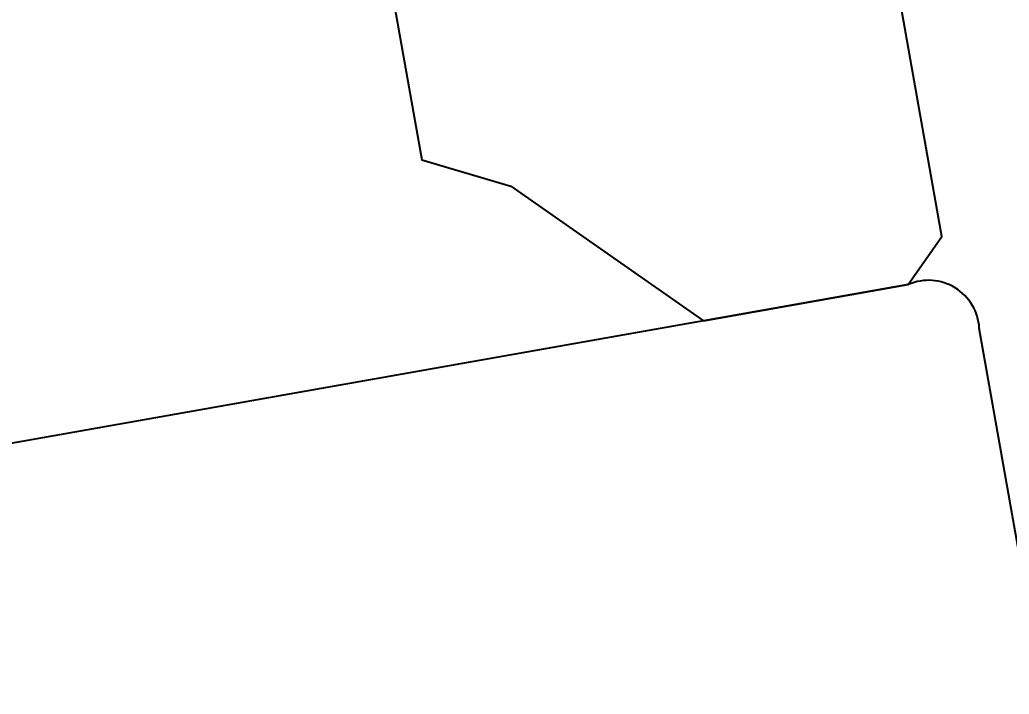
# Model space of a CAD drawing. Header units: millimetres. Extents: x 0 to 8967983, y -224399 to 13801.
# Drawn here: x 69264.29 to 69270.09, y -193829.75 to -193825.79 of the extents above; entities that cross this region are included whole.
import ezdxf
from ezdxf import colors
from ezdxf.entities.mleader import LeaderData, LeaderLine
from ezdxf.math import Vec2, Vec3

# ---------------------------------------------------------------- set-up
doc = ezdxf.new("R2010")
doc.units = ezdxf.units.MM
doc.header["$LTSCALE"] = 10
doc.layers.add('Архитектура', color=251, linetype='Continuous')
doc.layers.get('0').off()
doc.layers.get('0').freeze()
doc.styles.add('ISOCPEUR', font='isocpeur.TTF', dxfattribs={"width": 0.7})

# ---------------------------------------------------------------- blocks, each defined once
blk = doc.blocks.new('_DOTSMALL')
at = {"color": 0, "linetype": 'ByBlock', "const_width": 0.5}
blk.add_lwpolyline([(-0.0625, 0, 1), (0.0625, 0, 1)], format="xyb", close=True, dxfattribs=at)

msp = doc.modelspace()

# ---------------------------------------------------------------- linework, layer by layer
at = {"layer": 'Архитектура', "lineweight": 25, "transparency": 33554684}
msp.add_lwpolyline([(69265.0738, -193817.7309), (69265.5966, -193817.8859), (69265.1802, -193818.3311), (69265.393, -193819.5317), (69265.9158, -193819.6867), (69265.4781, -193820.0119), (69265.7121, -193821.3324), (69266.2349, -193821.4874), (69265.7972, -193821.8126), (69266.01, -193823.0132), (69266.5541, -193823.2882), (69266.1164, -193823.6134), (69266.3292, -193824.8139), (69266.852, -193824.9689), (69266.4356, -193825.4142), (69266.6483, -193826.6147), (69267.1711, -193826.7697), (69268.3017, -193827.5599), (69269.5023, -193827.3471), (69269.6998, -193827.0644), (69264.5081, -193797.7719)], dxfattribs=at)
msp.add_lwpolyline([(69265.0738, -193817.7309), (69265.5966, -193817.8859), (69265.1802, -193818.3311), (69265.393, -193819.5317), (69265.9158, -193819.6867), (69265.4781, -193820.0119), (69265.7121, -193821.3324), (69266.2349, -193821.4874), (69265.7972, -193821.8126), (69266.01, -193823.0132), (69266.5541, -193823.2882), (69266.1164, -193823.6134), (69266.3292, -193824.8139), (69266.852, -193824.9689), (69266.4356, -193825.4142), (69266.6483, -193826.6147), (69267.1711, -193826.7697), (69268.3017, -193827.5599), (69269.5023, -193827.3471), (69269.6998, -193827.0644), (69264.5081, -193797.7719)], dxfattribs=at)
msp.add_lwpolyline([(69265.0738, -193817.7309), (69265.5966, -193817.8859), (69265.1802, -193818.3311), (69265.393, -193819.5317), (69265.9158, -193819.6867), (69265.4781, -193820.0119), (69265.7121, -193821.3324), (69266.2349, -193821.4874), (69265.7972, -193821.8126), (69266.01, -193823.0132), (69266.5541, -193823.2882), (69266.1164, -193823.6134), (69266.3292, -193824.8139), (69266.852, -193824.9689), (69266.4356, -193825.4142), (69266.6483, -193826.6147), (69267.1711, -193826.7697), (69268.3017, -193827.5599), (69269.5023, -193827.3471), (69269.6998, -193827.0644), (69264.5081, -193797.7719)], dxfattribs=at)
msp.add_lwpolyline([(69265.0738, -193817.7309), (69265.5966, -193817.8859), (69265.1802, -193818.3311), (69265.393, -193819.5317), (69265.9158, -193819.6867), (69265.4781, -193820.0119), (69265.7121, -193821.3324), (69266.2349, -193821.4874), (69265.7972, -193821.8126), (69266.01, -193823.0132), (69266.5541, -193823.2882), (69266.1164, -193823.6134), (69266.3292, -193824.8139), (69266.852, -193824.9689), (69266.4356, -193825.4142), (69266.6483, -193826.6147), (69267.1711, -193826.7697), (69268.3017, -193827.5599), (69269.5023, -193827.3471), (69269.6998, -193827.0644), (69264.5081, -193797.7719)], dxfattribs=at)
msp.add_lwpolyline([(69265.0738, -193817.7309), (69265.5966, -193817.8859), (69265.1802, -193818.3311), (69265.393, -193819.5317), (69265.9158, -193819.6867), (69265.4781, -193820.0119), (69265.7121, -193821.3324), (69266.2349, -193821.4874), (69265.7972, -193821.8126), (69266.01, -193823.0132), (69266.5541, -193823.2882), (69266.1164, -193823.6134), (69266.3292, -193824.8139), (69266.852, -193824.9689), (69266.4356, -193825.4142), (69266.6483, -193826.6147), (69267.1711, -193826.7697), (69268.3017, -193827.5599), (69269.5023, -193827.3471), (69269.6998, -193827.0644), (69264.5081, -193797.7719)], dxfattribs=at)
msp.add_lwpolyline([(69265.0738, -193817.7309), (69265.5966, -193817.8859), (69265.1802, -193818.3311), (69265.393, -193819.5317), (69265.9158, -193819.6867), (69265.4781, -193820.0119), (69265.7121, -193821.3324), (69266.2349, -193821.4874), (69265.7972, -193821.8126), (69266.01, -193823.0132), (69266.5541, -193823.2882), (69266.1164, -193823.6134), (69266.3292, -193824.8139), (69266.852, -193824.9689), (69266.4356, -193825.4142), (69266.6483, -193826.6147), (69267.1711, -193826.7697), (69268.3017, -193827.5599), (69269.5023, -193827.3471), (69269.6998, -193827.0644), (69264.5081, -193797.7719)], dxfattribs=at)
msp.add_lwpolyline([(69265.0738, -193817.7309), (69265.5966, -193817.8859), (69265.1802, -193818.3311), (69265.393, -193819.5317), (69265.9158, -193819.6867), (69265.4781, -193820.0119), (69265.7121, -193821.3324), (69266.2349, -193821.4874), (69265.7972, -193821.8126), (69266.01, -193823.0132), (69266.5541, -193823.2882), (69266.1164, -193823.6134), (69266.3292, -193824.8139), (69266.852, -193824.9689), (69266.4356, -193825.4142), (69266.6483, -193826.6147), (69267.1711, -193826.7697), (69268.3017, -193827.5599), (69269.5023, -193827.3471), (69269.6998, -193827.0644), (69264.5081, -193797.7719)], dxfattribs=at)
msp.add_lwpolyline([(69265.0738, -193817.7309), (69265.5966, -193817.8859), (69265.1802, -193818.3311), (69265.393, -193819.5317), (69265.9158, -193819.6867), (69265.4781, -193820.0119), (69265.7121, -193821.3324), (69266.2349, -193821.4874), (69265.7972, -193821.8126), (69266.01, -193823.0132), (69266.5541, -193823.2882), (69266.1164, -193823.6134), (69266.3292, -193824.8139), (69266.852, -193824.9689), (69266.4356, -193825.4142), (69266.6483, -193826.6147), (69267.1711, -193826.7697), (69268.3017, -193827.5599), (69269.5023, -193827.3471), (69269.6998, -193827.0644), (69264.5081, -193797.7719)], dxfattribs=at)
msp.add_lwpolyline([(69265.0738, -193817.7309), (69265.5966, -193817.8859), (69265.1802, -193818.3311), (69265.393, -193819.5317), (69265.9158, -193819.6867), (69265.4781, -193820.0119), (69265.7121, -193821.3324), (69266.2349, -193821.4874), (69265.7972, -193821.8126), (69266.01, -193823.0132), (69266.5541, -193823.2882), (69266.1164, -193823.6134), (69266.3292, -193824.8139), (69266.852, -193824.9689), (69266.4356, -193825.4142), (69266.6483, -193826.6147), (69267.1711, -193826.7697), (69268.3017, -193827.5599), (69269.5023, -193827.3471), (69269.6998, -193827.0644), (69264.5081, -193797.7719)], dxfattribs=at)
msp.add_lwpolyline([(69265.0738, -193817.7309), (69265.5966, -193817.8859), (69265.1802, -193818.3311), (69265.393, -193819.5317), (69265.9158, -193819.6867), (69265.4781, -193820.0119), (69265.7121, -193821.3324), (69266.2349, -193821.4874), (69265.7972, -193821.8126), (69266.01, -193823.0132), (69266.5541, -193823.2882), (69266.1164, -193823.6134), (69266.3292, -193824.8139), (69266.852, -193824.9689), (69266.4356, -193825.4142), (69266.6483, -193826.6147), (69267.1711, -193826.7697), (69268.3017, -193827.5599), (69269.5023, -193827.3471), (69269.6998, -193827.0644), (69264.5081, -193797.7719)], dxfattribs=at)
msp.add_lwpolyline([(69265.0738, -193817.7309), (69265.5966, -193817.8859), (69265.1802, -193818.3311), (69265.393, -193819.5317), (69265.9158, -193819.6867), (69265.4781, -193820.0119), (69265.7121, -193821.3324), (69266.2349, -193821.4874), (69265.7972, -193821.8126), (69266.01, -193823.0132), (69266.5541, -193823.2882), (69266.1164, -193823.6134), (69266.3292, -193824.8139), (69266.852, -193824.9689), (69266.4356, -193825.4142), (69266.6483, -193826.6147), (69267.1711, -193826.7697), (69268.3017, -193827.5599), (69269.5023, -193827.3471), (69269.6998, -193827.0644), (69264.5081, -193797.7719)], dxfattribs=at)
msp.add_lwpolyline([(69265.0738, -193817.7309), (69265.5966, -193817.8859), (69265.1802, -193818.3311), (69265.393, -193819.5317), (69265.9158, -193819.6867), (69265.4781, -193820.0119), (69265.7121, -193821.3324), (69266.2349, -193821.4874), (69265.7972, -193821.8126), (69266.01, -193823.0132), (69266.5541, -193823.2882), (69266.1164, -193823.6134), (69266.3292, -193824.8139), (69266.852, -193824.9689), (69266.4356, -193825.4142), (69266.6483, -193826.6147), (69267.1711, -193826.7697), (69268.3017, -193827.5599), (69269.5023, -193827.3471), (69269.6998, -193827.0644), (69264.5081, -193797.7719)], dxfattribs=at)
msp.add_lwpolyline([(69265.0738, -193817.7309), (69265.5966, -193817.8859), (69265.1802, -193818.3311), (69265.393, -193819.5317), (69265.9158, -193819.6867), (69265.4781, -193820.0119), (69265.7121, -193821.3324), (69266.2349, -193821.4874), (69265.7972, -193821.8126), (69266.01, -193823.0132), (69266.5541, -193823.2882), (69266.1164, -193823.6134), (69266.3292, -193824.8139), (69266.852, -193824.9689), (69266.4356, -193825.4142), (69266.6483, -193826.6147), (69267.1711, -193826.7697), (69268.3017, -193827.5599), (69269.5023, -193827.3471), (69269.6998, -193827.0644), (69264.5081, -193797.7719)], dxfattribs=at)
msp.add_lwpolyline([(69265.0738, -193817.7309), (69265.5966, -193817.8859), (69265.1802, -193818.3311), (69265.393, -193819.5317), (69265.9158, -193819.6867), (69265.4781, -193820.0119), (69265.7121, -193821.3324), (69266.2349, -193821.4874), (69265.7972, -193821.8126), (69266.01, -193823.0132), (69266.5541, -193823.2882), (69266.1164, -193823.6134), (69266.3292, -193824.8139), (69266.852, -193824.9689), (69266.4356, -193825.4142), (69266.6483, -193826.6147), (69267.1711, -193826.7697), (69268.3017, -193827.5599), (69269.5023, -193827.3471), (69269.6998, -193827.0644), (69264.5081, -193797.7719)], dxfattribs=at)
msp.add_lwpolyline([(69265.0738, -193817.7309), (69265.5966, -193817.8859), (69265.1802, -193818.3311), (69265.393, -193819.5317), (69265.9158, -193819.6867), (69265.4781, -193820.0119), (69265.7121, -193821.3324), (69266.2349, -193821.4874), (69265.7972, -193821.8126), (69266.01, -193823.0132), (69266.5541, -193823.2882), (69266.1164, -193823.6134), (69266.3292, -193824.8139), (69266.852, -193824.9689), (69266.4356, -193825.4142), (69266.6483, -193826.6147), (69267.1711, -193826.7697), (69268.3017, -193827.5599), (69269.5023, -193827.3471), (69269.6998, -193827.0644), (69264.5081, -193797.7719)], dxfattribs=at)
msp.add_lwpolyline([(69265.0738, -193817.7309), (69265.5966, -193817.8859), (69265.1802, -193818.3311), (69265.393, -193819.5317), (69265.9158, -193819.6867), (69265.4781, -193820.0119), (69265.7121, -193821.3324), (69266.2349, -193821.4874), (69265.7972, -193821.8126), (69266.01, -193823.0132), (69266.5541, -193823.2882), (69266.1164, -193823.6134), (69266.3292, -193824.8139), (69266.852, -193824.9689), (69266.4356, -193825.4142), (69266.6483, -193826.6147), (69267.1711, -193826.7697), (69268.3017, -193827.5599), (69269.5023, -193827.3471), (69269.6998, -193827.0644), (69264.5081, -193797.7719)], dxfattribs=at)
msp.add_lwpolyline([(69265.0738, -193817.7309), (69265.5966, -193817.8859), (69265.1802, -193818.3311), (69265.393, -193819.5317), (69265.9158, -193819.6867), (69265.4781, -193820.0119), (69265.7121, -193821.3324), (69266.2349, -193821.4874), (69265.7972, -193821.8126), (69266.01, -193823.0132), (69266.5541, -193823.2882), (69266.1164, -193823.6134), (69266.3292, -193824.8139), (69266.852, -193824.9689), (69266.4356, -193825.4142), (69266.6483, -193826.6147), (69267.1711, -193826.7697), (69268.3017, -193827.5599), (69269.5023, -193827.3471), (69269.6998, -193827.0644), (69264.5081, -193797.7719)], dxfattribs=at)
msp.add_lwpolyline([(69265.0738, -193817.7309), (69265.5966, -193817.8859), (69265.1802, -193818.3311), (69265.393, -193819.5317), (69265.9158, -193819.6867), (69265.4781, -193820.0119), (69265.7121, -193821.3324), (69266.2349, -193821.4874), (69265.7972, -193821.8126), (69266.01, -193823.0132), (69266.5541, -193823.2882), (69266.1164, -193823.6134), (69266.3292, -193824.8139), (69266.852, -193824.9689), (69266.4356, -193825.4142), (69266.6483, -193826.6147), (69267.1711, -193826.7697), (69268.3017, -193827.5599), (69269.5023, -193827.3471), (69269.6998, -193827.0644), (69264.5081, -193797.7719)], dxfattribs=at)
msp.add_lwpolyline([(69265.0738, -193817.7309), (69265.5966, -193817.8859), (69265.1802, -193818.3311), (69265.393, -193819.5317), (69265.9158, -193819.6867), (69265.4781, -193820.0119), (69265.7121, -193821.3324), (69266.2349, -193821.4874), (69265.7972, -193821.8126), (69266.01, -193823.0132), (69266.5541, -193823.2882), (69266.1164, -193823.6134), (69266.3292, -193824.8139), (69266.852, -193824.9689), (69266.4356, -193825.4142), (69266.6483, -193826.6147), (69267.1711, -193826.7697), (69268.3017, -193827.5599), (69269.5023, -193827.3471), (69269.6998, -193827.0644), (69264.5081, -193797.7719)], dxfattribs=at)
msp.add_lwpolyline([(69265.0738, -193817.7309), (69265.5966, -193817.8859), (69265.1802, -193818.3311), (69265.393, -193819.5317), (69265.9158, -193819.6867), (69265.4781, -193820.0119), (69265.7121, -193821.3324), (69266.2349, -193821.4874), (69265.7972, -193821.8126), (69266.01, -193823.0132), (69266.5541, -193823.2882), (69266.1164, -193823.6134), (69266.3292, -193824.8139), (69266.852, -193824.9689), (69266.4356, -193825.4142), (69266.6483, -193826.6147), (69267.1711, -193826.7697), (69268.3017, -193827.5599), (69269.5023, -193827.3471), (69269.6998, -193827.0644), (69264.5081, -193797.7719)], dxfattribs=at)
msp.add_lwpolyline([(69265.0738, -193817.7309), (69265.5966, -193817.8859), (69265.1802, -193818.3311), (69265.393, -193819.5317), (69265.9158, -193819.6867), (69265.4781, -193820.0119), (69265.7121, -193821.3324), (69266.2349, -193821.4874), (69265.7972, -193821.8126), (69266.01, -193823.0132), (69266.5541, -193823.2882), (69266.1164, -193823.6134), (69266.3292, -193824.8139), (69266.852, -193824.9689), (69266.4356, -193825.4142), (69266.6483, -193826.6147), (69267.1711, -193826.7697), (69268.3017, -193827.5599), (69269.5023, -193827.3471), (69269.6998, -193827.0644), (69264.5081, -193797.7719)], dxfattribs=at)
msp.add_lwpolyline([(69265.0738, -193817.7309), (69265.5966, -193817.8859), (69265.1802, -193818.3311), (69265.393, -193819.5317), (69265.9158, -193819.6867), (69265.4781, -193820.0119), (69265.7121, -193821.3324), (69266.2349, -193821.4874), (69265.7972, -193821.8126), (69266.01, -193823.0132), (69266.5541, -193823.2882), (69266.1164, -193823.6134), (69266.3292, -193824.8139), (69266.852, -193824.9689), (69266.4356, -193825.4142), (69266.6483, -193826.6147), (69267.1711, -193826.7697), (69268.3017, -193827.5599), (69269.5023, -193827.3471), (69269.6998, -193827.0644), (69264.5081, -193797.7719)], dxfattribs=at)
msp.add_lwpolyline([(69265.0738, -193817.7309), (69265.5966, -193817.8859), (69265.1802, -193818.3311), (69265.393, -193819.5317), (69265.9158, -193819.6867), (69265.4781, -193820.0119), (69265.7121, -193821.3324), (69266.2349, -193821.4874), (69265.7972, -193821.8126), (69266.01, -193823.0132), (69266.5541, -193823.2882), (69266.1164, -193823.6134), (69266.3292, -193824.8139), (69266.852, -193824.9689), (69266.4356, -193825.4142), (69266.6483, -193826.6147), (69267.1711, -193826.7697), (69268.3017, -193827.5599), (69269.5023, -193827.3471), (69269.6998, -193827.0644), (69264.5081, -193797.7719)], dxfattribs=at)
msp.add_lwpolyline([(69265.0738, -193817.7309), (69265.5966, -193817.8859), (69265.1802, -193818.3311), (69265.393, -193819.5317), (69265.9158, -193819.6867), (69265.4781, -193820.0119), (69265.7121, -193821.3324), (69266.2349, -193821.4874), (69265.7972, -193821.8126), (69266.01, -193823.0132), (69266.5541, -193823.2882), (69266.1164, -193823.6134), (69266.3292, -193824.8139), (69266.852, -193824.9689), (69266.4356, -193825.4142), (69266.6483, -193826.6147), (69267.1711, -193826.7697), (69268.3017, -193827.5599), (69269.5023, -193827.3471), (69269.6998, -193827.0644), (69264.5081, -193797.7719)], dxfattribs=at)
msp.add_lwpolyline([(69265.0738, -193817.7309), (69265.5966, -193817.8859), (69265.1802, -193818.3311), (69265.393, -193819.5317), (69265.9158, -193819.6867), (69265.4781, -193820.0119), (69265.7121, -193821.3324), (69266.2349, -193821.4874), (69265.7972, -193821.8126), (69266.01, -193823.0132), (69266.5541, -193823.2882), (69266.1164, -193823.6134), (69266.3292, -193824.8139), (69266.852, -193824.9689), (69266.4356, -193825.4142), (69266.6483, -193826.6147), (69267.1711, -193826.7697), (69268.3017, -193827.5599), (69269.5023, -193827.3471), (69269.6998, -193827.0644), (69264.5081, -193797.7719)], dxfattribs=at)
msp.add_lwpolyline([(69265.0738, -193817.7309), (69265.5966, -193817.8859), (69265.1802, -193818.3311), (69265.393, -193819.5317), (69265.9158, -193819.6867), (69265.4781, -193820.0119), (69265.7121, -193821.3324), (69266.2349, -193821.4874), (69265.7972, -193821.8126), (69266.01, -193823.0132), (69266.5541, -193823.2882), (69266.1164, -193823.6134), (69266.3292, -193824.8139), (69266.852, -193824.9689), (69266.4356, -193825.4142), (69266.6483, -193826.6147), (69267.1711, -193826.7697), (69268.3017, -193827.5599), (69269.5023, -193827.3471), (69269.6998, -193827.0644), (69264.5081, -193797.7719)], dxfattribs=at)
msp.add_lwpolyline([(69265.0738, -193817.7309), (69265.5966, -193817.8859), (69265.1802, -193818.3311), (69265.393, -193819.5317), (69265.9158, -193819.6867), (69265.4781, -193820.0119), (69265.7121, -193821.3324), (69266.2349, -193821.4874), (69265.7972, -193821.8126), (69266.01, -193823.0132), (69266.5541, -193823.2882), (69266.1164, -193823.6134), (69266.3292, -193824.8139), (69266.852, -193824.9689), (69266.4356, -193825.4142), (69266.6483, -193826.6147), (69267.1711, -193826.7697), (69268.3017, -193827.5599), (69269.5023, -193827.3471), (69269.6998, -193827.0644), (69264.5081, -193797.7719)], dxfattribs=at)
msp.add_lwpolyline([(69265.0738, -193817.7309), (69265.5966, -193817.8859), (69265.1802, -193818.3311), (69265.393, -193819.5317), (69265.9158, -193819.6867), (69265.4781, -193820.0119), (69265.7121, -193821.3324), (69266.2349, -193821.4874), (69265.7972, -193821.8126), (69266.01, -193823.0132), (69266.5541, -193823.2882), (69266.1164, -193823.6134), (69266.3292, -193824.8139), (69266.852, -193824.9689), (69266.4356, -193825.4142), (69266.6483, -193826.6147), (69267.1711, -193826.7697), (69268.3017, -193827.5599), (69269.5023, -193827.3471), (69269.6998, -193827.0644), (69264.5081, -193797.7719)], dxfattribs=at)
msp.add_lwpolyline([(69265.0738, -193817.7309), (69265.5966, -193817.8859), (69265.1802, -193818.3311), (69265.393, -193819.5317), (69265.9158, -193819.6867), (69265.4781, -193820.0119), (69265.7121, -193821.3324), (69266.2349, -193821.4874), (69265.7972, -193821.8126), (69266.01, -193823.0132), (69266.5541, -193823.2882), (69266.1164, -193823.6134), (69266.3292, -193824.8139), (69266.852, -193824.9689), (69266.4356, -193825.4142), (69266.6483, -193826.6147), (69267.1711, -193826.7697), (69268.3017, -193827.5599), (69269.5023, -193827.3471), (69269.6998, -193827.0644), (69264.5081, -193797.7719)], dxfattribs=at)
msp.add_lwpolyline([(69265.0738, -193817.7309), (69265.5966, -193817.8859), (69265.1802, -193818.3311), (69265.393, -193819.5317), (69265.9158, -193819.6867), (69265.4781, -193820.0119), (69265.7121, -193821.3324), (69266.2349, -193821.4874), (69265.7972, -193821.8126), (69266.01, -193823.0132), (69266.5541, -193823.2882), (69266.1164, -193823.6134), (69266.3292, -193824.8139), (69266.852, -193824.9689), (69266.4356, -193825.4142), (69266.6483, -193826.6147), (69267.1711, -193826.7697), (69268.3017, -193827.5599), (69269.5023, -193827.3471), (69269.6998, -193827.0644), (69264.5081, -193797.7719)], dxfattribs=at)
msp.add_lwpolyline([(69265.0738, -193817.7309), (69265.5966, -193817.8859), (69265.1802, -193818.3311), (69265.393, -193819.5317), (69265.9158, -193819.6867), (69265.4781, -193820.0119), (69265.7121, -193821.3324), (69266.2349, -193821.4874), (69265.7972, -193821.8126), (69266.01, -193823.0132), (69266.5541, -193823.2882), (69266.1164, -193823.6134), (69266.3292, -193824.8139), (69266.852, -193824.9689), (69266.4356, -193825.4142), (69266.6483, -193826.6147), (69267.1711, -193826.7697), (69268.3017, -193827.5599), (69269.5023, -193827.3471), (69269.6998, -193827.0644), (69264.5081, -193797.7719)], dxfattribs=at)
msp.add_lwpolyline([(69265.0738, -193817.7309), (69265.5966, -193817.8859), (69265.1802, -193818.3311), (69265.393, -193819.5317), (69265.9158, -193819.6867), (69265.4781, -193820.0119), (69265.7121, -193821.3324), (69266.2349, -193821.4874), (69265.7972, -193821.8126), (69266.01, -193823.0132), (69266.5541, -193823.2882), (69266.1164, -193823.6134), (69266.3292, -193824.8139), (69266.852, -193824.9689), (69266.4356, -193825.4142), (69266.6483, -193826.6147), (69267.1711, -193826.7697), (69268.3017, -193827.5599), (69269.5023, -193827.3471), (69269.6998, -193827.0644), (69264.5081, -193797.7719)], dxfattribs=at)
msp.add_lwpolyline([(69265.0738, -193817.7309), (69265.5966, -193817.8859), (69265.1802, -193818.3311), (69265.393, -193819.5317), (69265.9158, -193819.6867), (69265.4781, -193820.0119), (69265.7121, -193821.3324), (69266.2349, -193821.4874), (69265.7972, -193821.8126), (69266.01, -193823.0132), (69266.5541, -193823.2882), (69266.1164, -193823.6134), (69266.3292, -193824.8139), (69266.852, -193824.9689), (69266.4356, -193825.4142), (69266.6483, -193826.6147), (69267.1711, -193826.7697), (69268.3017, -193827.5599), (69269.5023, -193827.3471), (69269.6998, -193827.0644), (69264.5081, -193797.7719)], dxfattribs=at)
msp.add_lwpolyline([(69265.0738, -193817.7309), (69265.5966, -193817.8859), (69265.1802, -193818.3311), (69265.393, -193819.5317), (69265.9158, -193819.6867), (69265.4781, -193820.0119), (69265.7121, -193821.3324), (69266.2349, -193821.4874), (69265.7972, -193821.8126), (69266.01, -193823.0132), (69266.5541, -193823.2882), (69266.1164, -193823.6134), (69266.3292, -193824.8139), (69266.852, -193824.9689), (69266.4356, -193825.4142), (69266.6483, -193826.6147), (69267.1711, -193826.7697), (69268.3017, -193827.5599), (69269.5023, -193827.3471), (69269.6998, -193827.0644), (69264.5081, -193797.7719)], dxfattribs=at)
msp.add_lwpolyline([(69265.0738, -193817.7309), (69265.5966, -193817.8859), (69265.1802, -193818.3311), (69265.393, -193819.5317), (69265.9158, -193819.6867), (69265.4781, -193820.0119), (69265.7121, -193821.3324), (69266.2349, -193821.4874), (69265.7972, -193821.8126), (69266.01, -193823.0132), (69266.5541, -193823.2882), (69266.1164, -193823.6134), (69266.3292, -193824.8139), (69266.852, -193824.9689), (69266.4356, -193825.4142), (69266.6483, -193826.6147), (69267.1711, -193826.7697), (69268.3017, -193827.5599), (69269.5023, -193827.3471), (69269.6998, -193827.0644), (69264.5081, -193797.7719)], dxfattribs=at)
msp.add_lwpolyline([(69265.0738, -193817.7309), (69265.5966, -193817.8859), (69265.1802, -193818.3311), (69265.393, -193819.5317), (69265.9158, -193819.6867), (69265.4781, -193820.0119), (69265.7121, -193821.3324), (69266.2349, -193821.4874), (69265.7972, -193821.8126), (69266.01, -193823.0132), (69266.5541, -193823.2882), (69266.1164, -193823.6134), (69266.3292, -193824.8139), (69266.852, -193824.9689), (69266.4356, -193825.4142), (69266.6483, -193826.6147), (69267.1711, -193826.7697), (69268.3017, -193827.5599), (69269.5023, -193827.3471), (69269.6998, -193827.0644), (69264.5081, -193797.7719)], dxfattribs=at)
msp.add_lwpolyline([(69265.0738, -193817.7309), (69265.5966, -193817.8859), (69265.1802, -193818.3311), (69265.393, -193819.5317), (69265.9158, -193819.6867), (69265.4781, -193820.0119), (69265.7121, -193821.3324), (69266.2349, -193821.4874), (69265.7972, -193821.8126), (69266.01, -193823.0132), (69266.5541, -193823.2882), (69266.1164, -193823.6134), (69266.3292, -193824.8139), (69266.852, -193824.9689), (69266.4356, -193825.4142), (69266.6483, -193826.6147), (69267.1711, -193826.7697), (69268.3017, -193827.5599), (69269.5023, -193827.3471), (69269.6998, -193827.0644), (69264.5081, -193797.7719)], dxfattribs=at)
msp.add_lwpolyline([(69265.0738, -193817.7309), (69265.5966, -193817.8859), (69265.1802, -193818.3311), (69265.393, -193819.5317), (69265.9158, -193819.6867), (69265.4781, -193820.0119), (69265.7121, -193821.3324), (69266.2349, -193821.4874), (69265.7972, -193821.8126), (69266.01, -193823.0132), (69266.5541, -193823.2882), (69266.1164, -193823.6134), (69266.3292, -193824.8139), (69266.852, -193824.9689), (69266.4356, -193825.4142), (69266.6483, -193826.6147), (69267.1711, -193826.7697), (69268.3017, -193827.5599), (69269.5023, -193827.3471), (69269.6998, -193827.0644), (69264.5081, -193797.7719)], dxfattribs=at)
msp.add_lwpolyline([(69265.0738, -193817.7309), (69265.5966, -193817.8859), (69265.1802, -193818.3311), (69265.393, -193819.5317), (69265.9158, -193819.6867), (69265.4781, -193820.0119), (69265.7121, -193821.3324), (69266.2349, -193821.4874), (69265.7972, -193821.8126), (69266.01, -193823.0132), (69266.5541, -193823.2882), (69266.1164, -193823.6134), (69266.3292, -193824.8139), (69266.852, -193824.9689), (69266.4356, -193825.4142), (69266.6483, -193826.6147), (69267.1711, -193826.7697), (69268.3017, -193827.5599), (69269.5023, -193827.3471), (69269.6998, -193827.0644), (69264.5081, -193797.7719)], dxfattribs=at)
msp.add_lwpolyline([(69265.0738, -193817.7309), (69265.5966, -193817.8859), (69265.1802, -193818.3311), (69265.393, -193819.5317), (69265.9158, -193819.6867), (69265.4781, -193820.0119), (69265.7121, -193821.3324), (69266.2349, -193821.4874), (69265.7972, -193821.8126), (69266.01, -193823.0132), (69266.5541, -193823.2882), (69266.1164, -193823.6134), (69266.3292, -193824.8139), (69266.852, -193824.9689), (69266.4356, -193825.4142), (69266.6483, -193826.6147), (69267.1711, -193826.7697), (69268.3017, -193827.5599), (69269.5023, -193827.3471), (69269.6998, -193827.0644), (69264.5081, -193797.7719)], dxfattribs=at)
msp.add_lwpolyline([(69265.0738, -193817.7309), (69265.5966, -193817.8859), (69265.1802, -193818.3311), (69265.393, -193819.5317), (69265.9158, -193819.6867), (69265.4781, -193820.0119), (69265.7121, -193821.3324), (69266.2349, -193821.4874), (69265.7972, -193821.8126), (69266.01, -193823.0132), (69266.5541, -193823.2882), (69266.1164, -193823.6134), (69266.3292, -193824.8139), (69266.852, -193824.9689), (69266.4356, -193825.4142), (69266.6483, -193826.6147), (69267.1711, -193826.7697), (69268.3017, -193827.5599), (69269.5023, -193827.3471), (69269.6998, -193827.0644), (69264.5081, -193797.7719)], dxfattribs=at)
msp.add_lwpolyline([(69265.0738, -193817.7309), (69265.5966, -193817.8859), (69265.1802, -193818.3311), (69265.393, -193819.5317), (69265.9158, -193819.6867), (69265.4781, -193820.0119), (69265.7121, -193821.3324), (69266.2349, -193821.4874), (69265.7972, -193821.8126), (69266.01, -193823.0132), (69266.5541, -193823.2882), (69266.1164, -193823.6134), (69266.3292, -193824.8139), (69266.852, -193824.9689), (69266.4356, -193825.4142), (69266.6483, -193826.6147), (69267.1711, -193826.7697), (69268.3017, -193827.5599), (69269.5023, -193827.3471), (69269.6998, -193827.0644), (69264.5081, -193797.7719)], dxfattribs=at)
msp.add_lwpolyline([(69265.0738, -193817.7309), (69265.5966, -193817.8859), (69265.1802, -193818.3311), (69265.393, -193819.5317), (69265.9158, -193819.6867), (69265.4781, -193820.0119), (69265.7121, -193821.3324), (69266.2349, -193821.4874), (69265.7972, -193821.8126), (69266.01, -193823.0132), (69266.5541, -193823.2882), (69266.1164, -193823.6134), (69266.3292, -193824.8139), (69266.852, -193824.9689), (69266.4356, -193825.4142), (69266.6483, -193826.6147), (69267.1711, -193826.7697), (69268.3017, -193827.5599), (69269.5023, -193827.3471), (69269.6998, -193827.0644), (69264.5081, -193797.7719)], dxfattribs=at)
msp.add_lwpolyline([(69265.0738, -193817.7309), (69265.5966, -193817.8859), (69265.1802, -193818.3311), (69265.393, -193819.5317), (69265.9158, -193819.6867), (69265.4781, -193820.0119), (69265.7121, -193821.3324), (69266.2349, -193821.4874), (69265.7972, -193821.8126), (69266.01, -193823.0132), (69266.5541, -193823.2882), (69266.1164, -193823.6134), (69266.3292, -193824.8139), (69266.852, -193824.9689), (69266.4356, -193825.4142), (69266.6483, -193826.6147), (69267.1711, -193826.7697), (69268.3017, -193827.5599), (69269.5023, -193827.3471), (69269.6998, -193827.0644), (69264.5081, -193797.7719)], dxfattribs=at)
msp.add_lwpolyline([(69265.0738, -193817.7309), (69265.5966, -193817.8859), (69265.1802, -193818.3311), (69265.393, -193819.5317), (69265.9158, -193819.6867), (69265.4781, -193820.0119), (69265.7121, -193821.3324), (69266.2349, -193821.4874), (69265.7972, -193821.8126), (69266.01, -193823.0132), (69266.5541, -193823.2882), (69266.1164, -193823.6134), (69266.3292, -193824.8139), (69266.852, -193824.9689), (69266.4356, -193825.4142), (69266.6483, -193826.6147), (69267.1711, -193826.7697), (69268.3017, -193827.5599), (69269.5023, -193827.3471), (69269.6998, -193827.0644), (69264.5081, -193797.7719)], dxfattribs=at)
msp.add_lwpolyline([(69265.0738, -193817.7309), (69265.5966, -193817.8859), (69265.1802, -193818.3311), (69265.393, -193819.5317), (69265.9158, -193819.6867), (69265.4781, -193820.0119), (69265.7121, -193821.3324), (69266.2349, -193821.4874), (69265.7972, -193821.8126), (69266.01, -193823.0132), (69266.5541, -193823.2882), (69266.1164, -193823.6134), (69266.3292, -193824.8139), (69266.852, -193824.9689), (69266.4356, -193825.4142), (69266.6483, -193826.6147), (69267.1711, -193826.7697), (69268.3017, -193827.5599), (69269.5023, -193827.3471), (69269.6998, -193827.0644), (69264.5081, -193797.7719)], dxfattribs=at)
msp.add_lwpolyline([(69265.0738, -193817.7309), (69265.5966, -193817.8859), (69265.1802, -193818.3311), (69265.393, -193819.5317), (69265.9158, -193819.6867), (69265.4781, -193820.0119), (69265.7121, -193821.3324), (69266.2349, -193821.4874), (69265.7972, -193821.8126), (69266.01, -193823.0132), (69266.5541, -193823.2882), (69266.1164, -193823.6134), (69266.3292, -193824.8139), (69266.852, -193824.9689), (69266.4356, -193825.4142), (69266.6483, -193826.6147), (69267.1711, -193826.7697), (69268.3017, -193827.5599), (69269.5023, -193827.3471), (69269.6998, -193827.0644), (69264.5081, -193797.7719)], dxfattribs=at)
msp.add_lwpolyline([(69265.0738, -193817.7309), (69265.5966, -193817.8859), (69265.1802, -193818.3311), (69265.393, -193819.5317), (69265.9158, -193819.6867), (69265.4781, -193820.0119), (69265.7121, -193821.3324), (69266.2349, -193821.4874), (69265.7972, -193821.8126), (69266.01, -193823.0132), (69266.5541, -193823.2882), (69266.1164, -193823.6134), (69266.3292, -193824.8139), (69266.852, -193824.9689), (69266.4356, -193825.4142), (69266.6483, -193826.6147), (69267.1711, -193826.7697), (69268.3017, -193827.5599), (69269.5023, -193827.3471), (69269.6998, -193827.0644), (69264.5081, -193797.7719)], dxfattribs=at)
msp.add_lwpolyline([(69265.0738, -193817.7309), (69265.5966, -193817.8859), (69265.1802, -193818.3311), (69265.393, -193819.5317), (69265.9158, -193819.6867), (69265.4781, -193820.0119), (69265.7121, -193821.3324), (69266.2349, -193821.4874), (69265.7972, -193821.8126), (69266.01, -193823.0132), (69266.5541, -193823.2882), (69266.1164, -193823.6134), (69266.3292, -193824.8139), (69266.852, -193824.9689), (69266.4356, -193825.4142), (69266.6483, -193826.6147), (69267.1711, -193826.7697), (69268.3017, -193827.5599), (69269.5023, -193827.3471), (69269.6998, -193827.0644), (69264.5081, -193797.7719)], dxfattribs=at)
msp.add_lwpolyline([(69265.0738, -193817.7309), (69265.5966, -193817.8859), (69265.1802, -193818.3311), (69265.393, -193819.5317), (69265.9158, -193819.6867), (69265.4781, -193820.0119), (69265.7121, -193821.3324), (69266.2349, -193821.4874), (69265.7972, -193821.8126), (69266.01, -193823.0132), (69266.5541, -193823.2882), (69266.1164, -193823.6134), (69266.3292, -193824.8139), (69266.852, -193824.9689), (69266.4356, -193825.4142), (69266.6483, -193826.6147), (69267.1711, -193826.7697), (69268.3017, -193827.5599), (69269.5023, -193827.3471), (69269.6998, -193827.0644), (69264.5081, -193797.7719)], dxfattribs=at)
msp.add_lwpolyline([(69265.0738, -193817.7309), (69265.5966, -193817.8859), (69265.1802, -193818.3311), (69265.393, -193819.5317), (69265.9158, -193819.6867), (69265.4781, -193820.0119), (69265.7121, -193821.3324), (69266.2349, -193821.4874), (69265.7972, -193821.8126), (69266.01, -193823.0132), (69266.5541, -193823.2882), (69266.1164, -193823.6134), (69266.3292, -193824.8139), (69266.852, -193824.9689), (69266.4356, -193825.4142), (69266.6483, -193826.6147), (69267.1711, -193826.7697), (69268.3017, -193827.5599), (69269.5023, -193827.3471), (69269.6998, -193827.0644), (69264.5081, -193797.7719)], dxfattribs=at)
msp.add_lwpolyline([(69265.0738, -193817.7309), (69265.5966, -193817.8859), (69265.1802, -193818.3311), (69265.393, -193819.5317), (69265.9158, -193819.6867), (69265.4781, -193820.0119), (69265.7121, -193821.3324), (69266.2349, -193821.4874), (69265.7972, -193821.8126), (69266.01, -193823.0132), (69266.5541, -193823.2882), (69266.1164, -193823.6134), (69266.3292, -193824.8139), (69266.852, -193824.9689), (69266.4356, -193825.4142), (69266.6483, -193826.6147), (69267.1711, -193826.7697), (69268.3017, -193827.5599), (69269.5023, -193827.3471), (69269.6998, -193827.0644), (69264.5081, -193797.7719)], dxfattribs=at)
msp.add_lwpolyline([(69265.0738, -193817.7309), (69265.5966, -193817.8859), (69265.1802, -193818.3311), (69265.393, -193819.5317), (69265.9158, -193819.6867), (69265.4781, -193820.0119), (69265.7121, -193821.3324), (69266.2349, -193821.4874), (69265.7972, -193821.8126), (69266.01, -193823.0132), (69266.5541, -193823.2882), (69266.1164, -193823.6134), (69266.3292, -193824.8139), (69266.852, -193824.9689), (69266.4356, -193825.4142), (69266.6483, -193826.6147), (69267.1711, -193826.7697), (69268.3017, -193827.5599), (69269.5023, -193827.3471), (69269.6998, -193827.0644), (69264.5081, -193797.7719)], dxfattribs=at)
msp.add_lwpolyline([(69265.0738, -193817.7309), (69265.5966, -193817.8859), (69265.1802, -193818.3311), (69265.393, -193819.5317), (69265.9158, -193819.6867), (69265.4781, -193820.0119), (69265.7121, -193821.3324), (69266.2349, -193821.4874), (69265.7972, -193821.8126), (69266.01, -193823.0132), (69266.5541, -193823.2882), (69266.1164, -193823.6134), (69266.3292, -193824.8139), (69266.852, -193824.9689), (69266.4356, -193825.4142), (69266.6483, -193826.6147), (69267.1711, -193826.7697), (69268.3017, -193827.5599), (69269.5023, -193827.3471), (69269.6998, -193827.0644), (69264.5081, -193797.7719)], dxfattribs=at)
msp.add_lwpolyline([(69265.0738, -193817.7309), (69265.5966, -193817.8859), (69265.1802, -193818.3311), (69265.393, -193819.5317), (69265.9158, -193819.6867), (69265.4781, -193820.0119), (69265.7121, -193821.3324), (69266.2349, -193821.4874), (69265.7972, -193821.8126), (69266.01, -193823.0132), (69266.5541, -193823.2882), (69266.1164, -193823.6134), (69266.3292, -193824.8139), (69266.852, -193824.9689), (69266.4356, -193825.4142), (69266.6483, -193826.6147), (69267.1711, -193826.7697), (69268.3017, -193827.5599), (69269.5023, -193827.3471), (69269.6998, -193827.0644), (69264.5081, -193797.7719)], dxfattribs=at)
msp.add_lwpolyline([(69265.0738, -193817.7309), (69265.5966, -193817.8859), (69265.1802, -193818.3311), (69265.393, -193819.5317), (69265.9158, -193819.6867), (69265.4781, -193820.0119), (69265.7121, -193821.3324), (69266.2349, -193821.4874), (69265.7972, -193821.8126), (69266.01, -193823.0132), (69266.5541, -193823.2882), (69266.1164, -193823.6134), (69266.3292, -193824.8139), (69266.852, -193824.9689), (69266.4356, -193825.4142), (69266.6483, -193826.6147), (69267.1711, -193826.7697), (69268.3017, -193827.5599), (69269.5023, -193827.3471), (69269.6998, -193827.0644), (69264.5081, -193797.7719)], dxfattribs=at)
msp.add_lwpolyline([(69265.0738, -193817.7309), (69265.5966, -193817.8859), (69265.1802, -193818.3311), (69265.393, -193819.5317), (69265.9158, -193819.6867), (69265.4781, -193820.0119), (69265.7121, -193821.3324), (69266.2349, -193821.4874), (69265.7972, -193821.8126), (69266.01, -193823.0132), (69266.5541, -193823.2882), (69266.1164, -193823.6134), (69266.3292, -193824.8139), (69266.852, -193824.9689), (69266.4356, -193825.4142), (69266.6483, -193826.6147), (69267.1711, -193826.7697), (69268.3017, -193827.5599), (69269.5023, -193827.3471), (69269.6998, -193827.0644), (69264.5081, -193797.7719)], dxfattribs=at)
msp.add_lwpolyline([(69265.0738, -193817.7309), (69265.5966, -193817.8859), (69265.1802, -193818.3311), (69265.393, -193819.5317), (69265.9158, -193819.6867), (69265.4781, -193820.0119), (69265.7121, -193821.3324), (69266.2349, -193821.4874), (69265.7972, -193821.8126), (69266.01, -193823.0132), (69266.5541, -193823.2882), (69266.1164, -193823.6134), (69266.3292, -193824.8139), (69266.852, -193824.9689), (69266.4356, -193825.4142), (69266.6483, -193826.6147), (69267.1711, -193826.7697), (69268.3017, -193827.5599), (69269.5023, -193827.3471), (69269.6998, -193827.0644), (69264.5081, -193797.7719)], dxfattribs=at)
msp.add_lwpolyline([(69265.0738, -193817.7309), (69265.5966, -193817.8859), (69265.1802, -193818.3311), (69265.393, -193819.5317), (69265.9158, -193819.6867), (69265.4781, -193820.0119), (69265.7121, -193821.3324), (69266.2349, -193821.4874), (69265.7972, -193821.8126), (69266.01, -193823.0132), (69266.5541, -193823.2882), (69266.1164, -193823.6134), (69266.3292, -193824.8139), (69266.852, -193824.9689), (69266.4356, -193825.4142), (69266.6483, -193826.6147), (69267.1711, -193826.7697), (69268.3017, -193827.5599), (69269.5023, -193827.3471), (69269.6998, -193827.0644), (69264.5081, -193797.7719)], dxfattribs=at)
msp.add_lwpolyline([(69265.0738, -193817.7309), (69265.5966, -193817.8859), (69265.1802, -193818.3311), (69265.393, -193819.5317), (69265.9158, -193819.6867), (69265.4781, -193820.0119), (69265.7121, -193821.3324), (69266.2349, -193821.4874), (69265.7972, -193821.8126), (69266.01, -193823.0132), (69266.5541, -193823.2882), (69266.1164, -193823.6134), (69266.3292, -193824.8139), (69266.852, -193824.9689), (69266.4356, -193825.4142), (69266.6483, -193826.6147), (69267.1711, -193826.7697), (69268.3017, -193827.5599), (69269.5023, -193827.3471), (69269.6998, -193827.0644), (69264.5081, -193797.7719)], dxfattribs=at)
msp.add_lwpolyline([(69275.7036, -193860.2397), (69269.9192, -193827.6035, 0.523933), (69269.5023, -193827.3471), (69268.4218, -193827.5386), (69261.3388, -193828.794), (69260.2583, -193828.9855, 0.523933), (69259.9549, -193829.3696), (69265.7392, -193862.0058, 0.414326)], format="xyb", dxfattribs=at)
msp.add_lwpolyline([(69275.7036, -193860.2397), (69269.9192, -193827.6035, 0.523933), (69269.5023, -193827.3471), (69268.4218, -193827.5386), (69261.3388, -193828.794), (69260.2583, -193828.9855, 0.523933), (69259.9549, -193829.3696), (69265.7392, -193862.0058, 0.414326)], format="xyb", dxfattribs=at)
msp.add_lwpolyline([(69275.7036, -193860.2397), (69269.9192, -193827.6035, 0.523933), (69269.5023, -193827.3471), (69268.4218, -193827.5386), (69261.3388, -193828.794), (69260.2583, -193828.9855, 0.523933), (69259.9549, -193829.3696), (69265.7392, -193862.0058, 0.414326)], format="xyb", dxfattribs=at)
msp.add_lwpolyline([(69275.7036, -193860.2397), (69269.9192, -193827.6035, 0.523933), (69269.5023, -193827.3471), (69268.4218, -193827.5386), (69261.3388, -193828.794), (69260.2583, -193828.9855, 0.523933), (69259.9549, -193829.3696), (69265.7392, -193862.0058, 0.414326)], format="xyb", dxfattribs=at)
msp.add_lwpolyline([(69275.7036, -193860.2397), (69269.9192, -193827.6035, 0.523933), (69269.5023, -193827.3471), (69268.4218, -193827.5386), (69261.3388, -193828.794), (69260.2583, -193828.9855, 0.523933), (69259.9549, -193829.3696), (69265.7392, -193862.0058, 0.414326)], format="xyb", dxfattribs=at)
msp.add_lwpolyline([(69275.7036, -193860.2397), (69269.9192, -193827.6035, 0.523933), (69269.5023, -193827.3471), (69268.4218, -193827.5386), (69261.3388, -193828.794), (69260.2583, -193828.9855, 0.523933), (69259.9549, -193829.3696), (69265.7392, -193862.0058, 0.414326)], format="xyb", dxfattribs=at)
msp.add_lwpolyline([(69275.7036, -193860.2397), (69269.9192, -193827.6035, 0.523933), (69269.5023, -193827.3471), (69268.4218, -193827.5386), (69261.3388, -193828.794), (69260.2583, -193828.9855, 0.523933), (69259.9549, -193829.3696), (69265.7392, -193862.0058, 0.414326)], format="xyb", dxfattribs=at)
msp.add_lwpolyline([(69275.7036, -193860.2397), (69269.9192, -193827.6035, 0.523933), (69269.5023, -193827.3471), (69268.4218, -193827.5386), (69261.3388, -193828.794), (69260.2583, -193828.9855, 0.523933), (69259.9549, -193829.3696), (69265.7392, -193862.0058, 0.414326)], format="xyb", dxfattribs=at)
msp.add_lwpolyline([(69275.7036, -193860.2397), (69269.9192, -193827.6035, 0.523933), (69269.5023, -193827.3471), (69268.4218, -193827.5386), (69261.3388, -193828.794), (69260.2583, -193828.9855, 0.523933), (69259.9549, -193829.3696), (69265.7392, -193862.0058, 0.414326)], format="xyb", dxfattribs=at)
msp.add_lwpolyline([(69275.7036, -193860.2397), (69269.9192, -193827.6035, 0.523933), (69269.5023, -193827.3471), (69268.4218, -193827.5386), (69261.3388, -193828.794), (69260.2583, -193828.9855, 0.523933), (69259.9549, -193829.3696), (69265.7392, -193862.0058, 0.414326)], format="xyb", dxfattribs=at)
msp.add_lwpolyline([(69275.7036, -193860.2397), (69269.9192, -193827.6035, 0.523933), (69269.5023, -193827.3471), (69268.4218, -193827.5386), (69261.3388, -193828.794), (69260.2583, -193828.9855, 0.523933), (69259.9549, -193829.3696), (69265.7392, -193862.0058, 0.414326)], format="xyb", dxfattribs=at)
msp.add_lwpolyline([(69275.7036, -193860.2397), (69269.9192, -193827.6035, 0.523933), (69269.5023, -193827.3471), (69268.4218, -193827.5386), (69261.3388, -193828.794), (69260.2583, -193828.9855, 0.523933), (69259.9549, -193829.3696), (69265.7392, -193862.0058, 0.414326)], format="xyb", dxfattribs=at)
msp.add_lwpolyline([(69275.7036, -193860.2397), (69269.9192, -193827.6035, 0.523933), (69269.5023, -193827.3471), (69268.4218, -193827.5386), (69261.3388, -193828.794), (69260.2583, -193828.9855, 0.523933), (69259.9549, -193829.3696), (69265.7392, -193862.0058, 0.414326)], format="xyb", dxfattribs=at)
msp.add_lwpolyline([(69275.7036, -193860.2397), (69269.9192, -193827.6035, 0.523933), (69269.5023, -193827.3471), (69268.4218, -193827.5386), (69261.3388, -193828.794), (69260.2583, -193828.9855, 0.523933), (69259.9549, -193829.3696), (69265.7392, -193862.0058, 0.414326)], format="xyb", dxfattribs=at)
msp.add_lwpolyline([(69275.7036, -193860.2397), (69269.9192, -193827.6035, 0.523933), (69269.5023, -193827.3471), (69268.4218, -193827.5386), (69261.3388, -193828.794), (69260.2583, -193828.9855, 0.523933), (69259.9549, -193829.3696), (69265.7392, -193862.0058, 0.414326)], format="xyb", dxfattribs=at)
msp.add_lwpolyline([(69275.7036, -193860.2397), (69269.9192, -193827.6035, 0.523933), (69269.5023, -193827.3471), (69268.4218, -193827.5386), (69261.3388, -193828.794), (69260.2583, -193828.9855, 0.523933), (69259.9549, -193829.3696), (69265.7392, -193862.0058, 0.414326)], format="xyb", dxfattribs=at)
msp.add_lwpolyline([(69275.7036, -193860.2397), (69269.9192, -193827.6035, 0.523933), (69269.5023, -193827.3471), (69268.4218, -193827.5386), (69261.3388, -193828.794), (69260.2583, -193828.9855, 0.523933), (69259.9549, -193829.3696), (69265.7392, -193862.0058, 0.414326)], format="xyb", dxfattribs=at)
msp.add_lwpolyline([(69275.7036, -193860.2397), (69269.9192, -193827.6035, 0.523933), (69269.5023, -193827.3471), (69268.4218, -193827.5386), (69261.3388, -193828.794), (69260.2583, -193828.9855, 0.523933), (69259.9549, -193829.3696), (69265.7392, -193862.0058, 0.414326)], format="xyb", dxfattribs=at)
msp.add_lwpolyline([(69275.7036, -193860.2397), (69269.9192, -193827.6035, 0.523933), (69269.5023, -193827.3471), (69268.4218, -193827.5386), (69261.3388, -193828.794), (69260.2583, -193828.9855, 0.523933), (69259.9549, -193829.3696), (69265.7392, -193862.0058, 0.414326)], format="xyb", dxfattribs=at)
msp.add_lwpolyline([(69275.7036, -193860.2397), (69269.9192, -193827.6035, 0.523933), (69269.5023, -193827.3471), (69268.4218, -193827.5386), (69261.3388, -193828.794), (69260.2583, -193828.9855, 0.523933), (69259.9549, -193829.3696), (69265.7392, -193862.0058, 0.414326)], format="xyb", dxfattribs=at)
msp.add_lwpolyline([(69275.7036, -193860.2397), (69269.9192, -193827.6035, 0.523933), (69269.5023, -193827.3471), (69268.4218, -193827.5386), (69261.3388, -193828.794), (69260.2583, -193828.9855, 0.523933), (69259.9549, -193829.3696), (69265.7392, -193862.0058, 0.414326)], format="xyb", dxfattribs=at)
msp.add_lwpolyline([(69275.7036, -193860.2397), (69269.9192, -193827.6035, 0.523933), (69269.5023, -193827.3471), (69268.4218, -193827.5386), (69261.3388, -193828.794), (69260.2583, -193828.9855, 0.523933), (69259.9549, -193829.3696), (69265.7392, -193862.0058, 0.414326)], format="xyb", dxfattribs=at)
msp.add_lwpolyline([(69275.7036, -193860.2397), (69269.9192, -193827.6035, 0.523933), (69269.5023, -193827.3471), (69268.4218, -193827.5386), (69261.3388, -193828.794), (69260.2583, -193828.9855, 0.523933), (69259.9549, -193829.3696), (69265.7392, -193862.0058, 0.414326)], format="xyb", dxfattribs=at)
msp.add_lwpolyline([(69275.7036, -193860.2397), (69269.9192, -193827.6035, 0.523933), (69269.5023, -193827.3471), (69268.4218, -193827.5386), (69261.3388, -193828.794), (69260.2583, -193828.9855, 0.523933), (69259.9549, -193829.3696), (69265.7392, -193862.0058, 0.414326)], format="xyb", dxfattribs=at)
msp.add_lwpolyline([(69275.7036, -193860.2397), (69269.9192, -193827.6035, 0.523933), (69269.5023, -193827.3471), (69268.4218, -193827.5386), (69261.3388, -193828.794), (69260.2583, -193828.9855, 0.523933), (69259.9549, -193829.3696), (69265.7392, -193862.0058, 0.414326)], format="xyb", dxfattribs=at)
msp.add_lwpolyline([(69275.7036, -193860.2397), (69269.9192, -193827.6035, 0.523933), (69269.5023, -193827.3471), (69268.4218, -193827.5386), (69261.3388, -193828.794), (69260.2583, -193828.9855, 0.523933), (69259.9549, -193829.3696), (69265.7392, -193862.0058, 0.414326)], format="xyb", dxfattribs=at)
msp.add_lwpolyline([(69275.7036, -193860.2397), (69269.9192, -193827.6035, 0.523933), (69269.5023, -193827.3471), (69268.4218, -193827.5386), (69261.3388, -193828.794), (69260.2583, -193828.9855, 0.523933), (69259.9549, -193829.3696), (69265.7392, -193862.0058, 0.414326)], format="xyb", dxfattribs=at)
msp.add_lwpolyline([(69275.7036, -193860.2397), (69269.9192, -193827.6035, 0.523933), (69269.5023, -193827.3471), (69268.4218, -193827.5386), (69261.3388, -193828.794), (69260.2583, -193828.9855, 0.523933), (69259.9549, -193829.3696), (69265.7392, -193862.0058, 0.414326)], format="xyb", dxfattribs=at)
msp.add_lwpolyline([(69275.7036, -193860.2397), (69269.9192, -193827.6035, 0.523933), (69269.5023, -193827.3471), (69268.4218, -193827.5386), (69261.3388, -193828.794), (69260.2583, -193828.9855, 0.523933), (69259.9549, -193829.3696), (69265.7392, -193862.0058, 0.414326)], format="xyb", dxfattribs=at)
msp.add_lwpolyline([(69275.7036, -193860.2397), (69269.9192, -193827.6035, 0.523933), (69269.5023, -193827.3471), (69268.4218, -193827.5386), (69261.3388, -193828.794), (69260.2583, -193828.9855, 0.523933), (69259.9549, -193829.3696), (69265.7392, -193862.0058, 0.414326)], format="xyb", dxfattribs=at)
msp.add_lwpolyline([(69275.7036, -193860.2397), (69269.9192, -193827.6035, 0.523933), (69269.5023, -193827.3471), (69268.4218, -193827.5386), (69261.3388, -193828.794), (69260.2583, -193828.9855, 0.523933), (69259.9549, -193829.3696), (69265.7392, -193862.0058, 0.414326)], format="xyb", dxfattribs=at)
msp.add_lwpolyline([(69275.7036, -193860.2397), (69269.9192, -193827.6035, 0.523933), (69269.5023, -193827.3471), (69268.4218, -193827.5386), (69261.3388, -193828.794), (69260.2583, -193828.9855, 0.523933), (69259.9549, -193829.3696), (69265.7392, -193862.0058, 0.414326)], format="xyb", dxfattribs=at)
msp.add_lwpolyline([(69275.7036, -193860.2397), (69269.9192, -193827.6035, 0.523933), (69269.5023, -193827.3471), (69268.4218, -193827.5386), (69261.3388, -193828.794), (69260.2583, -193828.9855, 0.523933), (69259.9549, -193829.3696), (69265.7392, -193862.0058, 0.414326)], format="xyb", dxfattribs=at)
msp.add_lwpolyline([(69275.7036, -193860.2397), (69269.9192, -193827.6035, 0.523933), (69269.5023, -193827.3471), (69268.4218, -193827.5386), (69261.3388, -193828.794), (69260.2583, -193828.9855, 0.523933), (69259.9549, -193829.3696), (69265.7392, -193862.0058, 0.414326)], format="xyb", dxfattribs=at)
msp.add_lwpolyline([(69275.7036, -193860.2397), (69269.9192, -193827.6035, 0.523933), (69269.5023, -193827.3471), (69268.4218, -193827.5386), (69261.3388, -193828.794), (69260.2583, -193828.9855, 0.523933), (69259.9549, -193829.3696), (69265.7392, -193862.0058, 0.414326)], format="xyb", dxfattribs=at)
msp.add_lwpolyline([(69275.7036, -193860.2397), (69269.9192, -193827.6035, 0.523933), (69269.5023, -193827.3471), (69268.4218, -193827.5386), (69261.3388, -193828.794), (69260.2583, -193828.9855, 0.523933), (69259.9549, -193829.3696), (69265.7392, -193862.0058, 0.414326)], format="xyb", dxfattribs=at)
msp.add_lwpolyline([(69275.7036, -193860.2397), (69269.9192, -193827.6035, 0.523933), (69269.5023, -193827.3471), (69268.4218, -193827.5386), (69261.3388, -193828.794), (69260.2583, -193828.9855, 0.523933), (69259.9549, -193829.3696), (69265.7392, -193862.0058, 0.414326)], format="xyb", dxfattribs=at)
msp.add_lwpolyline([(69275.7036, -193860.2397), (69269.9192, -193827.6035, 0.523933), (69269.5023, -193827.3471), (69268.4218, -193827.5386), (69261.3388, -193828.794), (69260.2583, -193828.9855, 0.523933), (69259.9549, -193829.3696), (69265.7392, -193862.0058, 0.414326)], format="xyb", dxfattribs=at)
msp.add_lwpolyline([(69275.7036, -193860.2397), (69269.9192, -193827.6035, 0.523933), (69269.5023, -193827.3471), (69268.4218, -193827.5386), (69261.3388, -193828.794), (69260.2583, -193828.9855, 0.523933), (69259.9549, -193829.3696), (69265.7392, -193862.0058, 0.414326)], format="xyb", dxfattribs=at)
msp.add_lwpolyline([(69275.7036, -193860.2397), (69269.9192, -193827.6035, 0.523933), (69269.5023, -193827.3471), (69268.4218, -193827.5386), (69261.3388, -193828.794), (69260.2583, -193828.9855, 0.523933), (69259.9549, -193829.3696), (69265.7392, -193862.0058, 0.414326)], format="xyb", dxfattribs=at)
msp.add_lwpolyline([(69275.7036, -193860.2397), (69269.9192, -193827.6035, 0.523933), (69269.5023, -193827.3471), (69268.4218, -193827.5386), (69261.3388, -193828.794), (69260.2583, -193828.9855, 0.523933), (69259.9549, -193829.3696), (69265.7392, -193862.0058, 0.414326)], format="xyb", dxfattribs=at)
msp.add_lwpolyline([(69275.7036, -193860.2397), (69269.9192, -193827.6035, 0.523933), (69269.5023, -193827.3471), (69268.4218, -193827.5386), (69261.3388, -193828.794), (69260.2583, -193828.9855, 0.523933), (69259.9549, -193829.3696), (69265.7392, -193862.0058, 0.414326)], format="xyb", dxfattribs=at)
msp.add_lwpolyline([(69275.7036, -193860.2397), (69269.9192, -193827.6035, 0.523933), (69269.5023, -193827.3471), (69268.4218, -193827.5386), (69261.3388, -193828.794), (69260.2583, -193828.9855, 0.523933), (69259.9549, -193829.3696), (69265.7392, -193862.0058, 0.414326)], format="xyb", dxfattribs=at)
msp.add_lwpolyline([(69275.7036, -193860.2397), (69269.9192, -193827.6035, 0.523933), (69269.5023, -193827.3471), (69268.4218, -193827.5386), (69261.3388, -193828.794), (69260.2583, -193828.9855, 0.523933), (69259.9549, -193829.3696), (69265.7392, -193862.0058, 0.414326)], format="xyb", dxfattribs=at)
msp.add_lwpolyline([(69275.7036, -193860.2397), (69269.9192, -193827.6035, 0.523933), (69269.5023, -193827.3471), (69268.4218, -193827.5386), (69261.3388, -193828.794), (69260.2583, -193828.9855, 0.523933), (69259.9549, -193829.3696), (69265.7392, -193862.0058, 0.414326)], format="xyb", dxfattribs=at)
msp.add_lwpolyline([(69275.7036, -193860.2397), (69269.9192, -193827.6035, 0.523933), (69269.5023, -193827.3471), (69268.4218, -193827.5386), (69261.3388, -193828.794), (69260.2583, -193828.9855, 0.523933), (69259.9549, -193829.3696), (69265.7392, -193862.0058, 0.414326)], format="xyb", dxfattribs=at)
msp.add_lwpolyline([(69275.7036, -193860.2397), (69269.9192, -193827.6035, 0.523933), (69269.5023, -193827.3471), (69268.4218, -193827.5386), (69261.3388, -193828.794), (69260.2583, -193828.9855, 0.523933), (69259.9549, -193829.3696), (69265.7392, -193862.0058, 0.414326)], format="xyb", dxfattribs=at)
msp.add_lwpolyline([(69275.7036, -193860.2397), (69269.9192, -193827.6035, 0.523933), (69269.5023, -193827.3471), (69268.4218, -193827.5386), (69261.3388, -193828.794), (69260.2583, -193828.9855, 0.523933), (69259.9549, -193829.3696), (69265.7392, -193862.0058, 0.414326)], format="xyb", dxfattribs=at)
msp.add_lwpolyline([(69275.7036, -193860.2397), (69269.9192, -193827.6035, 0.523933), (69269.5023, -193827.3471), (69268.4218, -193827.5386), (69261.3388, -193828.794), (69260.2583, -193828.9855, 0.523933), (69259.9549, -193829.3696), (69265.7392, -193862.0058, 0.414326)], format="xyb", dxfattribs=at)
msp.add_lwpolyline([(69275.7036, -193860.2397), (69269.9192, -193827.6035, 0.523933), (69269.5023, -193827.3471), (69268.4218, -193827.5386), (69261.3388, -193828.794), (69260.2583, -193828.9855, 0.523933), (69259.9549, -193829.3696), (69265.7392, -193862.0058, 0.414326)], format="xyb", dxfattribs=at)
msp.add_lwpolyline([(69275.7036, -193860.2397), (69269.9192, -193827.6035, 0.523933), (69269.5023, -193827.3471), (69268.4218, -193827.5386), (69261.3388, -193828.794), (69260.2583, -193828.9855, 0.523933), (69259.9549, -193829.3696), (69265.7392, -193862.0058, 0.414326)], format="xyb", dxfattribs=at)
msp.add_lwpolyline([(69275.7036, -193860.2397), (69269.9192, -193827.6035, 0.523933), (69269.5023, -193827.3471), (69268.4218, -193827.5386), (69261.3388, -193828.794), (69260.2583, -193828.9855, 0.523933), (69259.9549, -193829.3696), (69265.7392, -193862.0058, 0.414326)], format="xyb", dxfattribs=at)
msp.add_lwpolyline([(69275.7036, -193860.2397), (69269.9192, -193827.6035, 0.523933), (69269.5023, -193827.3471), (69268.4218, -193827.5386), (69261.3388, -193828.794), (69260.2583, -193828.9855, 0.523933), (69259.9549, -193829.3696), (69265.7392, -193862.0058, 0.414326)], format="xyb", dxfattribs=at)
msp.add_lwpolyline([(69275.7036, -193860.2397), (69269.9192, -193827.6035, 0.523933), (69269.5023, -193827.3471), (69268.4218, -193827.5386), (69261.3388, -193828.794), (69260.2583, -193828.9855, 0.523933), (69259.9549, -193829.3696), (69265.7392, -193862.0058, 0.414326)], format="xyb", dxfattribs=at)
msp.add_lwpolyline([(69275.7036, -193860.2397), (69269.9192, -193827.6035, 0.523933), (69269.5023, -193827.3471), (69268.4218, -193827.5386), (69261.3388, -193828.794), (69260.2583, -193828.9855, 0.523933), (69259.9549, -193829.3696), (69265.7392, -193862.0058, 0.414326)], format="xyb", dxfattribs=at)
msp.add_lwpolyline([(69275.7036, -193860.2397), (69269.9192, -193827.6035, 0.523933), (69269.5023, -193827.3471), (69268.4218, -193827.5386), (69261.3388, -193828.794), (69260.2583, -193828.9855, 0.523933), (69259.9549, -193829.3696), (69265.7392, -193862.0058, 0.414326)], format="xyb", dxfattribs=at)
msp.add_lwpolyline([(69275.7036, -193860.2397), (69269.9192, -193827.6035, 0.523933), (69269.5023, -193827.3471), (69268.4218, -193827.5386), (69261.3388, -193828.794), (69260.2583, -193828.9855, 0.523933), (69259.9549, -193829.3696), (69265.7392, -193862.0058, 0.414326)], format="xyb", dxfattribs=at)
msp.add_lwpolyline([(69275.7036, -193860.2397), (69269.9192, -193827.6035, 0.523933), (69269.5023, -193827.3471), (69268.4218, -193827.5386), (69261.3388, -193828.794), (69260.2583, -193828.9855, 0.523933), (69259.9549, -193829.3696), (69265.7392, -193862.0058, 0.414326)], format="xyb", dxfattribs=at)
msp.add_lwpolyline([(69275.7036, -193860.2397), (69269.9192, -193827.6035, 0.523933), (69269.5023, -193827.3471), (69268.4218, -193827.5386), (69261.3388, -193828.794), (69260.2583, -193828.9855, 0.523933), (69259.9549, -193829.3696), (69265.7392, -193862.0058, 0.414326)], format="xyb", dxfattribs=at)
msp.add_lwpolyline([(69275.7036, -193860.2397), (69269.9192, -193827.6035, 0.523933), (69269.5023, -193827.3471), (69268.4218, -193827.5386), (69261.3388, -193828.794), (69260.2583, -193828.9855, 0.523933), (69259.9549, -193829.3696), (69265.7392, -193862.0058, 0.414326)], format="xyb", dxfattribs=at)
msp.add_arc((68711.0138, -184296.962), 9778.6546, 272.59254797, 356.63539137, dxfattribs=at)

# ---------------------------------------------------------------- leaders
ml = msp.add_multileader_mtext('Standard', dxfattribs=at)
ml.set_content('{\\W0.8;-2,250}', color=256, style='ISOCPEUR')
ml.set_leader_properties(color=256, linetype='Continuous', lineweight=-1)
ml.set_arrow_properties(name='DOTSMALL')
ml.build(insert=Vec2(0, 0))
ml.multileader.update_dxf_attribs({"has_text_frame": 1, "text_left_attachment_type": 4, "text_right_attachment_type": 4, "dogleg_length": 100, "arrow_head_size": 180})
ctx = ml.context
ctx.base_point, ctx.char_height, ctx.arrow_head_size, ctx.landing_gap_size, ctx.plane_origin = Vec3(69101.2114, -196521.6173), 250, 180, 50, Vec3(68896.0912, -197241.9183)
ctx.left_attachment, ctx.right_attachment = 4, 4
notes = []
notes.append((ctx, [(0, (0, 0, 0), (0, 0), (1, 0), 1, [])]))
ctx.mtext.insert, ctx.mtext.width, ctx.mtext.defined_height, ctx.mtext.line_spacing_style, ctx.mtext.flow_direction = Vec3(69151.2114, -196188.284), 769.988959, 343.8884, 2, 5
for ctx, leaders in notes:
    for number, flags, end, landing, length, lines in leaders:
        leader = LeaderData()
        leader.index, (leader.has_last_leader_line, leader.has_dogleg_vector, leader.attachment_direction) = number, flags
        leader.last_leader_point, leader.dogleg_vector, leader.dogleg_length = Vec3(end), Vec3(landing), length
        for number, points, colour, breaks in lines:
            line = LeaderLine()
            line.index, line.vertices, line.color, line.breaks = number, Vec3.list(points), colors.encode_raw_color(colour), breaks
            leader.lines.append(line)
        ctx.leaders.append(leader)

doc.saveas('drawing.dxf')
